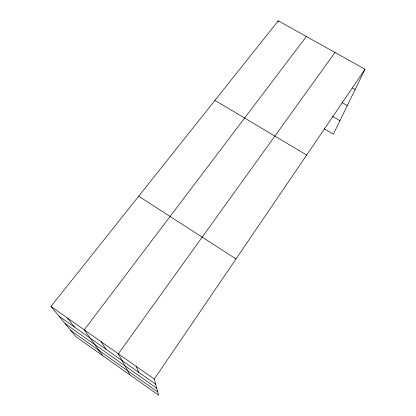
<?xml version="1.0" encoding="UTF-8"?>
<svg xmlns="http://www.w3.org/2000/svg" width="416" height="416" viewBox="0 0 416 416"><rect width="100%" height="100%" fill="white"/><g stroke="black" fill="none" stroke-linecap="round" stroke-linejoin="round"><path stroke-width="0.62" d="M277.976 22.032L278.268 20.8L365.035 69.233L333.362 134.165L324.152 128.783M278.268 20.8L50.965 306.457L75.806 336.601L158.642 395.2L154.274 379.085L365.035 69.233M334.989 52.463L118.321 353.808L129.948 374.899M306.368 36.488L84.25 329.852L102.622 355.571M352.394 87.968L355.134 89.523M341.869 102.44L347.313 105.56M332.353 116.288L339.94 120.682M214.952 100.37L306.66 155.054M138.674 196.227L235.992 258.944M50.965 306.457L154.274 379.085M58.942 316.134L155.683 384.285M65.104 323.612L156.77 388.284M70.808 330.533L157.768 391.976M67.512 318.089L74.464 327.07M101.182 341.76L106.023 349.3M136.188 366.366L138.778 372.372"/></g></svg>
